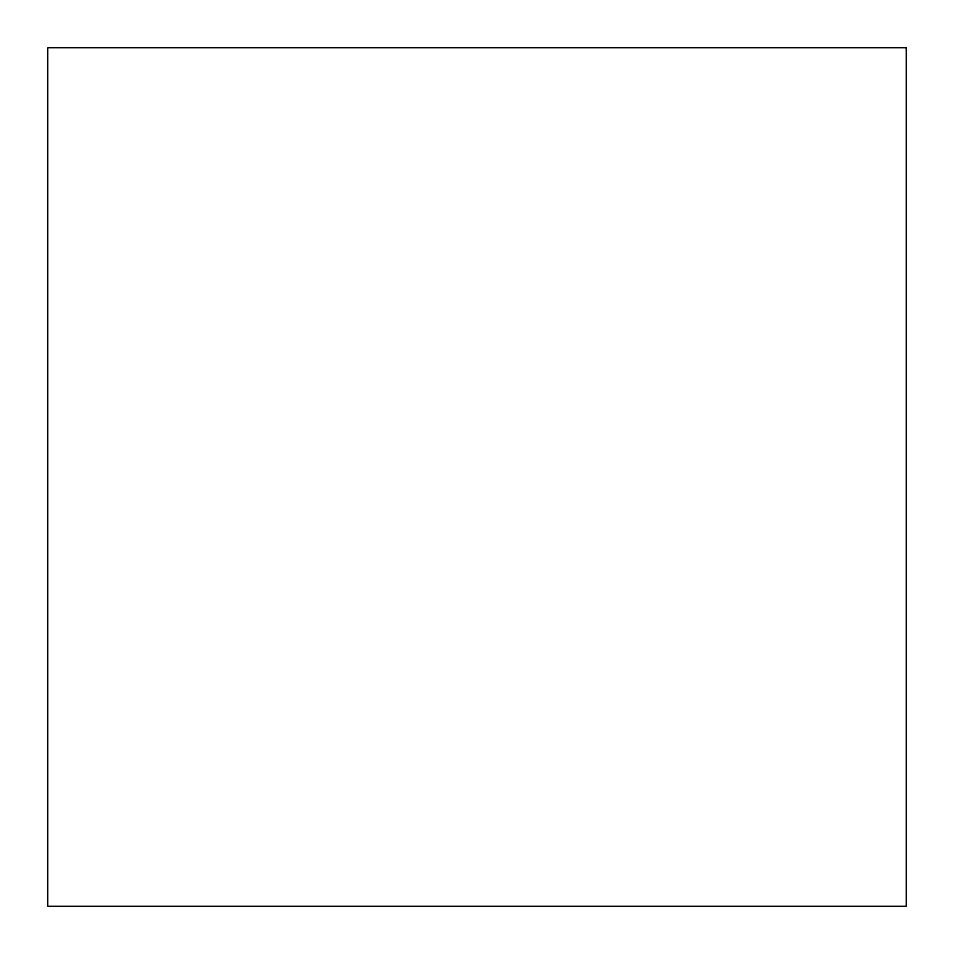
<?xml version="1.0" encoding="UTF-8"?>
<svg xmlns="http://www.w3.org/2000/svg" width="954" height="954" viewBox="0 0 954 954"><rect width="100%" height="100%" fill="white"/><g stroke="black" fill="none" stroke-linecap="round" stroke-linejoin="round"><path stroke-width="1.43" d="M906.3 47.7L47.7 47.7L47.7 906.3L906.3 906.3L906.3 47.7"/></g></svg>
